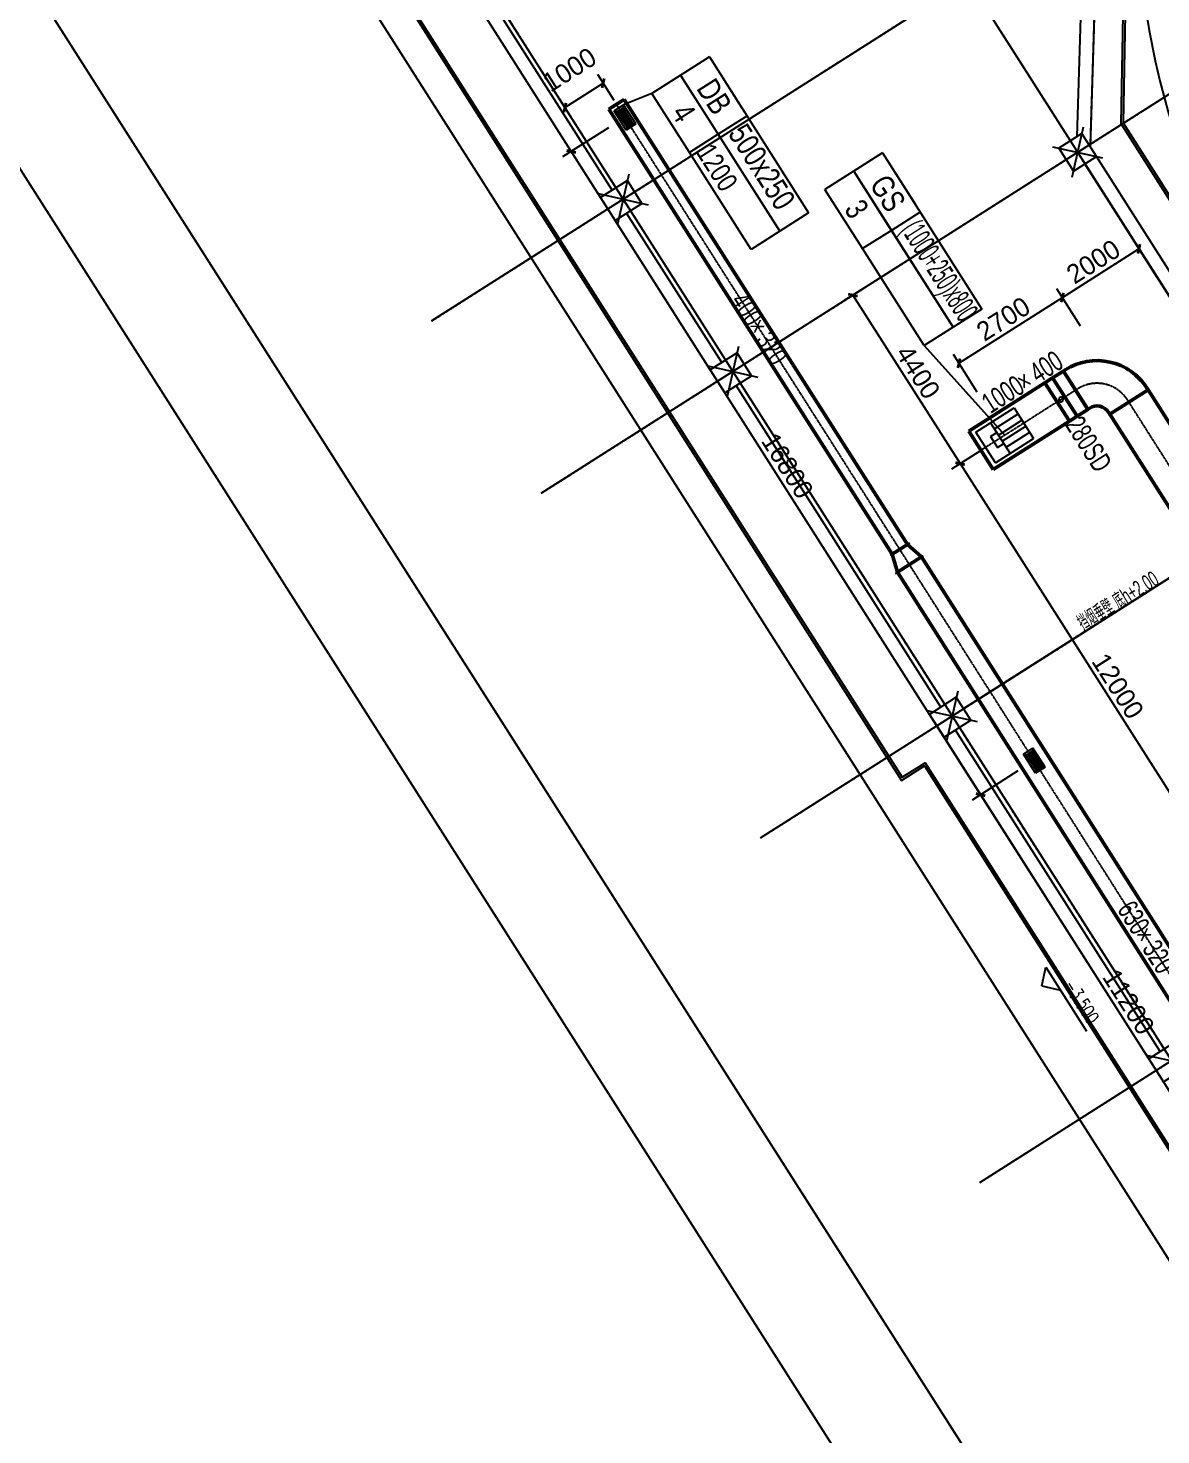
# Model space of a CAD drawing. Extents: x -314896780 to 410892, y -604568922 to 1555970.
# Drawn here: x 80263 to 105214, y 142473 to 173474 of the extents above; entities that cross this region are included whole.
import ezdxf
from ezdxf.xclip import XClip

# ---------------------------------------------------------------- set-up
doc = ezdxf.new("R2010")
doc.units = 0
doc.header["$LTSCALE"] = 10
doc.header["$MEASUREMENT"] = 0
doc.header["$XCLIPFRAME"] = 2
for name, pattern in [('DOTE', [2.42, 2, -0.2, 0.02, -0.2]), ('X-104 B0平面$0$DOTE', [2.42, 2, -0.2, 0.02, -0.2]), ('车库-B0$0$CENTER2', [1.125, 0.75, -0.125, 0.125, -0.125]), ('车库-B0$0$DASH', [0.35, 0.25, -0.1])]:
    doc.linetypes.add(name, pattern=pattern)
doc.layers.add('104-13 B0核心筒$0$04-不打印_辅助线', color=165, linetype='Continuous', plot=False)
doc.layers.add('X-104 B0平面$0$04-不打印_面积', color=5, linetype='Continuous', plot=False)
for name, color, linetype in [('104-13 B0核心筒$0$A_STR-砼墙', 51, 'Continuous'), ('104-13 B0核心筒$0$A_STR-砼柱', 51, 'Continuous'), ('A_AXIS-轴线', 36, 'DOTE'), ('X-104 B0平面$0$01-标注_标高', 200, 'Continuous'), ('X-104 B0平面$0$A-TECH_结构', 21, 'Continuous'), ('X-104 B0平面$0$A_AXIS-轴线', 36, 'X-104 B0平面$0$DOTE'), ('X-104 B0平面$0$A_STR-砼墙', 51, 'Continuous'), ('看线', 241, 'Continuous'), ('车库-B0$0$00-防烟分区', 5, 'Continuous'), ('车库-B0$0$DUCT-排烟中心线', 5, '车库-B0$0$CENTER2'), ('车库-B0$0$DUCT-排烟标注', 3, 'Continuous'), ('车库-B0$0$DUCT-排烟法兰', 4, 'Continuous'), ('车库-B0$0$DUCT-排烟阀门', 7, 'Continuous'), ('车库-B0$0$DUCT-排烟风口', 7, 'Continuous'), ('车库-B0$0$DUCT-排风中心线', 5, '车库-B0$0$CENTER2'), ('车库-B0$0$DUCT-排风标注', 3, 'Continuous'), ('车库-B0$0$DUCT-排风法兰', 2, 'Continuous'), ('车库-B0$0$DUCT-排风风口', 7, 'Continuous'), ('车库-B0$0$H-DIM-设备', 3, 'Continuous'), ('车库-B0$0$TH_DIM', 3, 'Continuous')]:
    doc.layers.add(name, color=color, linetype=linetype)
for name, color, linetype, lineweight in [('车库-B0$0$DUCT-排烟管', 2, 'Continuous', 50), ('车库-B0$0$DUCT-排烟管端线', 4, 'Continuous', 50), ('车库-B0$0$DUCT-排风管', 31, 'Continuous', 50), ('车库-B0$0$DUCT-排风管端线', 2, 'Continuous', 50)]:
    doc.layers.add(name, color=color, linetype=linetype, lineweight=lineweight)
doc.styles.add('X-104 B0平面$0$_TCH_DIM', font='SIMPLEX', dxfattribs={"bigfont": 'GBCBIG'})
doc.styles.add('车库-B0$0$GB-150', font='ros.shx', dxfattribs={"width": 0.8, "height": 500, "bigfont": 'jd.shx'})
doc.styles.add('车库-B0$0$HZF', font='ROS.shx', dxfattribs={"width": 0.7, "bigfont": 'JD.shx'})
doc.styles.add('车库-B0$0$ROS.JD_T3', font='ROS.shx', dxfattribs={"bigfont": 'JD.shx'})
doc.dimstyles.new('车库-B0$0$_TCH_ARCH&&150', dxfattribs={"dimtxt": 420, "dimasz": 150, "dimexe": 225, "dimexo": 300, "dimgap": 90, "dimtad": 1, "dimdec": 0, "dimzin": 0, "dimdsep": 46, "dimtxsty": '车库-B0$0$ROS.JD_T3', "dimblk": '车库-B0$0$_ArchTick', "dimcen": 0.09, "dimclrt": 7, "dimazin": 2, "dimtfac": 1, "dimtdec": 0, "dimtix": 1, "dimtmove": 2, "dimatfit": 3, "dimfxl": 0, "dimtolj": 1, "dimtzin": 0, "dimarcsym": 0})

# ---------------------------------------------------------------- blocks, each defined once
blk = doc.blocks.new('104 轴线')
for p, q in [((-287377, 164050), (-242241, 93088)), ((-292106, 145398), (-266371, 161767)), ((-294971, 159219), (-249835, 88258)), ((-289691, 141601), (-263956, 157970)), ((-284860, 134007), (-259125, 150376)), ((-280030, 126413), (-254295, 142782))]:
    blk.add_line(p, q)
at = {"layer": 'Defpoints'}
blk.add_lwpolyline([(13135, -2670), (19996, 9914), (18926, 200140), (-165691, 199501, 0.064843), (-234306, 190322, 0.064894), (-298282, 163874), (-300993, 152958), (-177498, -41043), (-162540, -55229), (-143745, -84755), (-123037, -89354), (13135, -2670)], format="xyb", close=True, dxfattribs=at)
blk = doc.blocks.new('_FZHK')
blk.add_lwpolyline([(-0.5, -0.5), (0.5, -0.5), (0.5, 0.5), (-0.5, 0.5)], close=True)
blk = doc.blocks.new('104-13 B0核心筒')
at = {"layer": '104-13 B0核心筒$0$04-不打印_辅助线'}
for p, q in [((12300, 8600), (13100, 9400)), ((12300, 9400), (13100, 8600)), ((7800, -400), (8600, 400)), ((7800, 400), (8600, -400)), ((12300, -400), (13100, 400)), ((12300, 400), (13100, -400)), ((21300, -400), (22100, 400)), ((21300, 400), (22100, -400)), ((30300, -400), (31100, 400))]:
    blk.add_line(p, q, dxfattribs=at)
at = {"layer": '104-13 B0核心筒$0$A_STR-砼墙'}
for p, q in [((12400, 9179), (4436, 14600)), ((12756, 9300), (4600, 14851)), ((21400, 9300), (13000, 9300)), ((21400, 9000), (13000, 9000)), ((7900, -100), (200, -100)), ((12400, -100), (8500, -100)), ((21400, -100), (13000, -100)), ((30400, -100), (22000, -100)), ((7900, -400), (200, -400)), ((12400, -400), (8500, -400)), ((21400, -400), (13000, -400)), ((30400, -400), (22000, -400))]:
    blk.add_line(p, q, dxfattribs=at)
at = {"layer": '104-13 B0核心筒$0$04-不打印_辅助线'}
ref = blk.add_blockref('104 轴线', (287656, 163437), dxfattribs=dict(at, rotation=57.54087654753761))
XClip(ref).set_block_clipping_path([(-308258.2439484803, 159880.9876684749), (-256882.7738956955, 79110.5487782021), (-223300.1845035219, 100471.3503204154), (-274675.6545563068, 181241.7892106881)])
at = {"layer": '104-13 B0核心筒$0$A_STR-砼柱'}
for p, xscale, yscale, zscale in [((12700, 9000), 600, 600, 600), ((12700, -50), 600.0000000000582, 700.0000000011642, 700.0000000011642), ((30700, -50), 600, 700.0000000012806, 700.0000000012806)]:
    blk.add_blockref('_FZHK', p, dxfattribs=dict(at, xscale=xscale, yscale=yscale, zscale=zscale))
at = {"layer": '104-13 B0核心筒$0$A_STR-砼柱', "rotation": 359.9999999999944}
for p, xscale, yscale, zscale in [((8200, -50), 600, 700.0000000012515, 700.0000000012515), ((21700, -50), 599.9999999967986, 699.9999999981374, 699.9999999981374)]:
    blk.add_blockref('_FZHK', p, dxfattribs=dict(at, xscale=xscale, yscale=yscale, zscale=zscale))
blk = doc.blocks.new('X-104 B0平面')
at = {"layer": 'X-104 B0平面$0$01-标注_标高'}
for p, q in [((102590, 152366), (102682, 152780)), ((102682, 152780), (103577, 151372)), ((102590, 152366), (103004, 152274))]:
    blk.add_line(p, q, dxfattribs=at)
at = {"layer": 'X-104 B0平面$0$04-不打印_面积', "color": 1}
for points in [[(119491, 126588), (136417, 137354), (137290, 143947), (121429, 152235), (117970, 150034), (104391, 171382), (104566, 180983), (101671, 185533), (87158, 176302), (99503, 156895), (100009, 157217)], [(119506, 126657), (136371, 137384), (137236, 143919), (121432, 152177), (117954, 149965), (104341, 171368), (104515, 180969), (101656, 185464), (87227, 176286), (99518, 156964), (100024, 157286)]]:
    blk.add_lwpolyline(points, close=True, dxfattribs=at)
at = {"layer": 'X-104 B0平面$0$A-TECH_结构'}
blk.add_arc((121942, 176440), 17250, 188.5553, 212.7365, dxfattribs=at)
at = {"layer": 'X-104 B0平面$0$A_AXIS-轴线'}
for p, q in [((103664, 170919), (103968, 180712)), ((103379, 170738), (107524, 173374))]:
    blk.add_line(p, q, dxfattribs=at)
at = {"layer": 'X-104 B0平面$0$A_STR-砼墙'}
blk.add_lwpolyline([(166590, 176619), (129202, 196081), (124261, 186590), (123240, 187122, 0.468265), (105289, 179286), (101633, 185034), (104164, 186644), (101481, 190863), (89841, 183459), (87650, 174225), (122929, 118760), (136345, 127294), (140666, 120501), (146994, 124527)], format="xyb", dxfattribs=at)
at = {"rotation": 302.4591234524621}
blk.add_blockref('104-13 B0核心筒', (88969, 176623), dxfattribs=at)
at = {"layer": 'X-104 B0平面$0$A_AXIS-轴线'}
blk.add_blockref('104 轴线', (381256, 21623), dxfattribs=at)
at = {"layer": 'X-104 B0平面$0$01-标注_标高', "color": 7, "style": 'X-104 B0平面$0$_TCH_DIM', "width": 0.705882}
blk.add_text('-3.500', height=297.5, rotation=302.4591, dxfattribs=at).set_placement((103060, 152382))
blk = doc.blocks.new('车库-B0$0$$风口$00000108')
for p, q in [((-250, 135), (-190, 75)), ((-250, -135), (-250, 135)), ((200, 25), (-190, 25)), ((250, 135), (200, 75)), ((250, 135), (250, -135)), ((-250, -135), (-190, -75)), ((250, -135), (-250, -135)), ((200, -25), (-190, -25)), ((200, -75), (250, -135))]:
    blk.add_line(p, q)
at = {"linetype": 'Continuous'}
blk.add_line((250, 135), (-250, 135), dxfattribs=at)
at = {"lineweight": 40}
for p, q in [((-190, 75), (200, 75)), ((-190, -75), (-190, 75)), ((200, 75), (200, -75)), ((-190, -75), (200, -75))]:
    blk.add_line(p, q, dxfattribs=at)
blk = doc.blocks.new('车库-B0$0$_ArchTick')
at = {"color": 0, "linetype": 'ByBlock', "const_width": 0.4}
blk.add_lwpolyline([(-0.5, -0.5), (0.5, 0.5)], dxfattribs=at)
blk = doc.blocks.new('*D1449')
at = {"layer": 'Defpoints', "color": 0}
for p in [(93303, 171440), (102319, 157264), (101243, 156580)]:
    blk.add_point(p, dxfattribs=at)
at = {"layer": '车库-B0$0$TH_DIM', "color": 0, "lineweight": -2}
for p, q in [((93050, 171279), (92037, 170635)), ((92227, 170755), (101243, 156580)), ((102066, 157103), (101054, 156459))]:
    blk.add_line(p, q, dxfattribs=at)
at = {"layer": '车库-B0$0$TH_DIM', "color": 0, "lineweight": -2, "xscale": 150, "yscale": 150, "zscale": 150}
for p, rotation in [((92227, 170755), 122.4591233926919), ((101243, 156580), 302.4591233926919)]:
    blk.add_blockref('车库-B0$0$_ArchTick', p, dxfattribs=dict(at, rotation=rotation))
at = {"layer": '车库-B0$0$TH_DIM', "color": 7, "insert": (96988, 163829), "char_height": 420, "attachment_point": 5, "rotation": 302.4591, "style": '车库-B0$0$ROS.JD_T3'}
blk.add_mtext('\\A1;16800', dxfattribs=at)
blk = doc.blocks.new('*D1450')
at = {"layer": 'Defpoints', "color": 0}
for p in [(102319, 157264), (108330, 147814), (107254, 147130)]:
    blk.add_point(p, dxfattribs=at)
at = {"layer": '车库-B0$0$TH_DIM', "color": 0, "lineweight": -2}
for p, q in [((102066, 157103), (101054, 156459)), ((101243, 156580), (107254, 147130)), ((108077, 147653), (107065, 147009))]:
    blk.add_line(p, q, dxfattribs=at)
at = {"layer": '车库-B0$0$TH_DIM', "color": 0, "lineweight": -2, "xscale": 150, "yscale": 150, "zscale": 150}
for p, rotation in [((101243, 156580), 122.4591233926919), ((107254, 147130), 302.4591233926919)]:
    blk.add_blockref('车库-B0$0$_ArchTick', p, dxfattribs=dict(at, rotation=rotation))
at = {"layer": '车库-B0$0$TH_DIM', "color": 7, "insert": (104502, 152016), "char_height": 420, "attachment_point": 5, "rotation": 302.4591, "style": '车库-B0$0$ROS.JD_T3'}
blk.add_mtext('\\A1;11200', dxfattribs=at)
blk = doc.blocks.new('*D1454')
at = {"layer": 'Defpoints', "color": 0}
for p in [(92929, 172260), (93333, 171624), (92490, 171088)]:
    blk.add_point(p, dxfattribs=at)
at = {"layer": '车库-B0$0$TH_DIM', "color": 0, "lineweight": -2}
for p, q in [((93172, 171878), (92809, 172449)), ((92086, 171723), (92929, 172260)), ((92329, 171341), (91965, 171913))]:
    blk.add_line(p, q, dxfattribs=at)
at = {"layer": '车库-B0$0$TH_DIM', "color": 0, "lineweight": -2, "xscale": 150, "yscale": 150, "zscale": 150}
for p, rotation in [((92929, 172260), 32.45912415704639), ((92086, 171723), 212.4591241570464)]:
    blk.add_blockref('车库-B0$0$_ArchTick', p, dxfattribs=dict(at, rotation=rotation))
at = {"layer": '车库-B0$0$TH_DIM', "color": 7, "insert": (92188, 172558), "char_height": 420, "attachment_point": 5, "rotation": 32.4591, "style": '车库-B0$0$ROS.JD_T3'}
blk.add_mtext('\\A1;1000', dxfattribs=at)
blk = doc.blocks.new('*D1460')
at = {"layer": 'Defpoints', "color": 0}
for p in [(101517, 164338), (107957, 154213), (107232, 153752)]:
    blk.add_point(p, dxfattribs=at)
at = {"layer": '车库-B0$0$TH_DIM', "color": 0, "lineweight": -2}
for p, q in [((101264, 164177), (100602, 163756)), ((100792, 163876), (107232, 153752)), ((107704, 154052), (107042, 153631))]:
    blk.add_line(p, q, dxfattribs=at)
at = {"layer": '车库-B0$0$TH_DIM', "color": 0, "lineweight": -2, "xscale": 150, "yscale": 150, "zscale": 150}
for p, rotation in [((100792, 163876), 122.4591234524626), ((107232, 153752), 302.4591234524626)]:
    blk.add_blockref('车库-B0$0$_ArchTick', p, dxfattribs=dict(at, rotation=rotation))
at = {"layer": '车库-B0$0$TH_DIM', "color": 7, "insert": (104265, 158975), "char_height": 420, "attachment_point": 5, "rotation": 302.4591, "style": '车库-B0$0$ROS.JD_T3'}
blk.add_mtext('\\A1;12000', dxfattribs=at)
blk = doc.blocks.new('*D1461')
at = {"layer": 'Defpoints', "color": 0}
for p in [(99156, 168051), (101517, 164338), (100792, 163876)]:
    blk.add_point(p, dxfattribs=at)
at = {"layer": '车库-B0$0$TH_DIM', "color": 0, "lineweight": -2}
for p, q in [((98903, 167890), (98240, 167468)), ((98430, 167589), (100792, 163876)), ((101264, 164177), (100602, 163756))]:
    blk.add_line(p, q, dxfattribs=at)
at = {"layer": '车库-B0$0$TH_DIM', "color": 0, "lineweight": -2, "xscale": 150, "yscale": 150, "zscale": 150}
for p, rotation in [((98430, 167589), 122.4591234524626), ((100792, 163876), 302.4591234524626)]:
    blk.add_blockref('车库-B0$0$_ArchTick', p, dxfattribs=dict(at, rotation=rotation))
at = {"layer": '车库-B0$0$TH_DIM', "color": 7, "insert": (99864, 165894), "char_height": 420, "attachment_point": 5, "rotation": 302.4591, "style": '车库-B0$0$ROS.JD_T3'}
blk.add_mtext('\\A1;4400', dxfattribs=at)
blk = doc.blocks.new('*D1462')
at = {"layer": 'Defpoints', "color": 0}
for p in [(103044, 167537), (103608, 166651), (101330, 165202)]:
    blk.add_point(p, dxfattribs=at)
at = {"layer": '车库-B0$0$TH_DIM', "color": 0, "lineweight": -2}
for p, q in [((103447, 166904), (102923, 167727)), ((100766, 166088), (103044, 167537)), ((101169, 165455), (100645, 166278))]:
    blk.add_line(p, q, dxfattribs=at)
at = {"layer": '车库-B0$0$TH_DIM', "color": 0, "lineweight": -2, "xscale": 150, "yscale": 150, "zscale": 150}
for p, rotation in [((103044, 167537), 32.45912345246425), ((100766, 166088), 212.4591234524642)]:
    blk.add_blockref('车库-B0$0$_ArchTick', p, dxfattribs=dict(at, rotation=rotation))
at = {"layer": '车库-B0$0$TH_DIM', "color": 7, "insert": (101744, 167066), "char_height": 420, "attachment_point": 5, "rotation": 32.4591, "style": '车库-B0$0$ROS.JD_T3'}
blk.add_mtext('\\A1;2700', dxfattribs=at)
blk = doc.blocks.new('*D1463')
at = {"layer": 'Defpoints', "color": 0}
for p in [(104732, 168610), (105295, 167724), (103608, 166651)]:
    blk.add_point(p, dxfattribs=at)
at = {"layer": '车库-B0$0$TH_DIM', "color": 0, "lineweight": -2}
for p, q in [((105134, 167977), (104611, 168800)), ((103044, 167537), (104732, 168610)), ((103447, 166904), (102923, 167727))]:
    blk.add_line(p, q, dxfattribs=at)
at = {"layer": '车库-B0$0$TH_DIM', "color": 0, "lineweight": -2, "xscale": 150, "yscale": 150, "zscale": 150}
for p, rotation in [((104732, 168610), 32.45912345246425), ((103044, 167537), 212.4591234524643)]:
    blk.add_blockref('车库-B0$0$_ArchTick', p, dxfattribs=dict(at, rotation=rotation))
at = {"layer": '车库-B0$0$TH_DIM', "color": 7, "insert": (103727, 168327), "char_height": 420, "attachment_point": 5, "rotation": 32.4591, "style": '车库-B0$0$ROS.JD_T3'}
blk.add_mtext('\\A1;2000', dxfattribs=at)
blk = doc.blocks.new('车库-B0$0$$风口$00000122')
for p, q in [((-250, -135), (-250, 135)), ((57.7, -135), (57.7, 135)), ((250, 135), (250, -135)), ((139.2, -48.6), (139.2, 48.6)), ((139.2, -48.6), (57.7, -48.6)), ((250, -135), (-250, -135))]:
    blk.add_line(p, q)
at = {"linetype": 'Continuous'}
for p, q in [((250, 135), (-250, 135)), ((57.7, 81), (-250, 81)), ((57.7, 27), (-250, 27)), ((139.2, 48.6), (57.7, 48.6)), ((57.7, -27), (-250, -27)), ((57.7, -81), (-250, -81))]:
    blk.add_line(p, q, dxfattribs=at)
blk = doc.blocks.new('车库-B0')
at = {"layer": '车库-B0$0$00-防烟分区', "color": 4, "linetype": '车库-B0$0$DASH', "const_width": 50}
blk.add_lwpolyline([(107956.5, 162981.3), (100866.8, 158476.4)], dxfattribs=at)
at = {"layer": '车库-B0$0$DUCT-排烟中心线'}
for p, q in [((102929.3, 165236.7), (101254, 164170.2)), ((103335.1, 165495), (103098.4, 165344.3)), ((103335.2, 165495.1), (103377.4, 165521.9)), ((104482, 165276.4), (104508.9, 165234.2)), ((110170.9, 156332.6), (104509, 165234.1))]:
    blk.add_line(p, q, dxfattribs=at)
blk.add_arc((103807, 164847.1), 800, 32.45912, 122.47956, dxfattribs=at)
at = {"layer": '车库-B0$0$DUCT-排烟法兰'}
for p, q in [((103050.6, 165942.1), (103619.8, 165047.9)), ((102644.8, 165683.9), (103214, 164789.7)), ((102813.7, 165791.4), (103382.9, 164897.2)), ((104061.7, 164949.7), (104956.1, 165518.6))]:
    blk.add_line(p, q, dxfattribs=at)
at = {"layer": '车库-B0$0$DUCT-排烟管'}
for p, q in [((103066.6, 165916.8), (102829.9, 165766.1)), ((103603.6, 165073.2), (103066.6, 165916.8)), ((103066.7, 165916.9), (103108.9, 165943.7)), ((102660.8, 165658.5), (100985.5, 164592)), ((103197.8, 164814.9), (102660.8, 165658.5)), ((102661, 165658.6), (102829.7, 165766)), ((102829.9, 165766.1), (103366.9, 164922.5)), ((104903.9, 165544.8), (104930.8, 165502.6)), ((104930.9, 165502.4), (104087.1, 164965.7)), ((110592.8, 156601), (104930.9, 165502.4)), ((103366.9, 164922.5), (103603.6, 165073.2)), ((103645.9, 165100.1), (103603.7, 165073.3)), ((104087, 164965.9), (104060.2, 165008.1)), ((104087.1, 164965.7), (109749, 156064.3)), ((101522.5, 163748.4), (103197.8, 164814.9)), ((103366.7, 164922.4), (103198, 164815)), ((100985.5, 164592), (101522.5, 163748.4))]:
    blk.add_line(p, q, dxfattribs=at)
for radius in [1300, 300]:
    blk.add_arc((103807, 164847.1), radius, 32.45912, 122.47956, dxfattribs=at)
at = {"layer": '车库-B0$0$DUCT-排烟管端线'}
for p, q in [((103066.7, 165916.9), (103603.7, 165073.3)), ((102661, 165658.6), (103198, 164815)), ((102829.7, 165766), (103366.7, 164922.4)), ((104930.8, 165502.6), (104087, 164965.9))]:
    blk.add_line(p, q, dxfattribs=at)
at = {"layer": '车库-B0$0$DUCT-排烟阀门'}
for p, q in [((102940.1, 165243.5), (103087.7, 165337.5)), ((102964.7, 165299.8), (102964, 165293.6)), ((102964, 165293.6), (102964, 165287.3)), ((102964, 165287.3), (102964.8, 165281.1)), ((102966.3, 165305.9), (102964.7, 165299.8)), ((102964.8, 165281.1), (102966.3, 165275)), ((102968.6, 165311.7), (102966.3, 165305.9)), ((102966.3, 165275), (102968.7, 165269.2)), ((102971.6, 165317.2), (102968.6, 165311.7)), ((102968.7, 165269.2), (102971.7, 165263.7)), ((102975.3, 165322.3), (102971.6, 165317.2)), ((102971.7, 165263.7), (102975.4, 165258.6)), ((102979.6, 165326.9), (102975.3, 165322.3)), ((102975.4, 165258.6), (102979.7, 165254)), ((102984.4, 165330.9), (102979.6, 165326.9)), ((102979.7, 165254), (102984.5, 165250)), ((102989.7, 165334.3), (102984.4, 165330.9)), ((102984.5, 165250), (102989.8, 165246.7)), ((102995.4, 165337), (102989.7, 165334.3)), ((102989.8, 165246.7), (102995.5, 165244)), ((103001.4, 165338.9), (102995.4, 165337)), ((102995.5, 165244), (103001.5, 165242.1)), ((103007.5, 165340.1), (103001.4, 165338.9)), ((103001.5, 165242.1), (103007.7, 165240.9)), ((103013.8, 165340.5), (103007.5, 165340.1)), ((103007.7, 165240.9), (103013.9, 165240.5)), ((103020.1, 165340.1), (103013.8, 165340.5)), ((103013.9, 165240.5), (103020.2, 165240.9)), ((103026.2, 165339), (103020.1, 165340.1)), ((103020.2, 165240.9), (103026.4, 165242.1)), ((103032.2, 165337), (103026.2, 165339)), ((103026.4, 165242.1), (103032.3, 165244)), ((103037.9, 165334.4), (103032.2, 165337)), ((103032.3, 165244), (103038, 165246.7)), ((103043.2, 165331), (103037.9, 165334.4)), ((103038, 165246.7), (103043.3, 165250.1)), ((103048, 165327), (103043.2, 165331)), ((103043.3, 165250.1), (103048.1, 165254.1)), ((103052.4, 165322.4), (103048, 165327)), ((103048.1, 165254.1), (103052.4, 165258.7)), ((103056.1, 165317.4), (103052.4, 165322.4)), ((103052.4, 165258.7), (103056.1, 165263.8)), ((103059.1, 165311.9), (103056.1, 165317.4)), ((103056.1, 165263.8), (103059.1, 165269.3)), ((103061.4, 165306), (103059.1, 165311.9)), ((103059.1, 165269.3), (103061.4, 165275.1)), ((103063, 165299.9), (103061.4, 165306)), ((103061.4, 165275.1), (103063, 165281.2)), ((103063.8, 165293.7), (103063, 165299.9)), ((103063, 165281.2), (103063.8, 165287.4)), ((103063.8, 165287.4), (103063.8, 165293.7))]:
    blk.add_line(p, q, dxfattribs=at)
at = {"layer": '车库-B0$0$DUCT-排风中心线'}
for p, q in [((99462.5, 161988.5), (93226, 171793.2)), ((99677.3, 161650.8), (99462.6, 161988.3)), ((113458.4, 139956.2), (99677.4, 161650.6))]:
    blk.add_line(p, q, dxfattribs=at)
at = {"layer": '车库-B0$0$DUCT-排风法兰'}
for p, q in [((99673.5, 162122.6), (99251.6, 161854.2)), ((99369.4, 161454.8), (99985.3, 161846.6))]:
    blk.add_line(p, q, dxfattribs=at)
at = {"layer": '车库-B0$0$DUCT-排风管'}
for p, q in [((93394.8, 171900.6), (93057.2, 171685.9)), ((99631.3, 162095.8), (93394.8, 171900.6)), ((93057.2, 171685.9), (99293.7, 161881.1)), ((99293.7, 161881.1), (99631.3, 162095.8)), ((99411.5, 161481.7), (99293.9, 161881)), ((99943.1, 161819.9), (99631.4, 162095.6)), ((99943.3, 161819.5), (99411.5, 161481.7)), ((113724.3, 140125.1), (99943.3, 161819.5)), ((99411.5, 161481.7), (113192.5, 139787.3))]:
    blk.add_line(p, q, dxfattribs=at)
at = {"layer": '车库-B0$0$DUCT-排风管端线'}
for p, q in [((99631.4, 162095.6), (99293.9, 161881)), ((99411.5, 161481.7), (99943.1, 161819.9))]:
    blk.add_line(p, q, dxfattribs=at)
at = {"layer": '车库-B0$0$H-DIM-设备'}
for p, q in [((95268.2, 172840.4, 2700), (94002.5, 172035.4, 2700)), ((95268.2, 172840.4, 2700), (95992.7, 171701.4, 2700)), ((95268.2, 172840.4, 2700), (97455.3, 169401.9, 2700)), ((95359.9, 171298.8, 2700), (94635.3, 172437.9, 2700)), ((94635.3, 172437.9, 2700), (96822.5, 168999.4, 2700)), ((94002.5, 172035.4, 2700), (93379.5, 171784.8, 5300)), ((94727, 170896.3, 2700), (94002.5, 172035.4, 2700)), ((96097.1, 171537.2, 2700), (95464.3, 171134.6, 2700)), ((95464.3, 171134.6, 2700), (94831.5, 170732.1, 2700)), ((96822.5, 168999.4, 2700), (95359.9, 171298.8, 2700)), ((96189.7, 168596.8, 2700), (94727, 170896.3, 2700)), ((99080.9, 170722.8), (97815.2, 169917.7)), ((99080.9, 170722.8), (99805.4, 169583.7)), ((99080.9, 170722.8), (101268, 167284.2)), ((99172.6, 169181.2), (98448, 170320.3)), ((98448, 170320.3), (100635.2, 166881.7)), ((98539.7, 168778.6), (97815.2, 169917.7)), ((97455.3, 169401.9, 2700), (96822.5, 168999.4, 2700)), ((97455.3, 169401.9, 2700), (96822.5, 168999.4, 2700)), ((99909.9, 169419.5), (99277, 169017)), ((96822.5, 168999.4, 2700), (96189.7, 168596.8, 2700)), ((99277, 169017), (98644.2, 168614.4)), ((100635.2, 166881.7), (99172.6, 169181.2)), ((100002.4, 166479.2), (98539.7, 168778.6)), ((101268, 167284.2), (100635.2, 166881.7)), ((100635.2, 166881.7), (100002.4, 166479.2)), ((100002.4, 166479.2), (101775.1, 164502, 2600))]:
    blk.add_line(p, q, dxfattribs=at)
at = {"layer": '车库-B0$0$DUCT-排烟风口', "xscale": 2, "yscale": 2.962962962962963, "rotation": 212.4795616665009}
blk.add_blockref('车库-B0$0$$风口$00000122', (101775.1, 164502, 2600), dxfattribs=at)
at = {"layer": '车库-B0$0$DUCT-排风风口', "yscale": 0.9259259259259259}
for p, rotation in [((93408.2, 171506.8, 2600), 302.4591233926916), ((102424.7, 157331.3, 2600), 302.4591233926917)]:
    blk.add_blockref('车库-B0$0$$风口$00000108', p, dxfattribs=dict(at, rotation=rotation))
at = {"layer": '车库-B0$0$00-防烟分区', "color": 4, "linetype": '车库-B0$0$DASH', "style": '车库-B0$0$HZF', "width": 0.6}
blk.add_text('挡烟垂壁 底h+2.00', height=350, rotation=31.86376, dxfattribs=at).set_placement((103510.7, 160179.1, -4125))
at = {"layer": '车库-B0$0$DUCT-排烟标注', "style": '车库-B0$0$HZF', "width": 0.7}
for s, height, rotation, p in [('400', 450, 32.47956, (102511.9, 165635.7, 500)), ('×', 446.5, 32.47956, (102217.4, 165448.2, 500)), ('1000', 450, 32.47956, (101458.1, 164964.9, 500)), ('280SD', 450, 302.47956, (103092.9, 164729.4, -2200))]:
    blk.add_text(s, height=height, rotation=rotation, dxfattribs=at).set_placement(p)
at = {"layer": '车库-B0$0$DUCT-排风标注', "style": '车库-B0$0$HZF', "width": 0.7}
for s, height, rotation, p in [('400', 450, 302.45912, (95716.5, 167458.5, 5400)), ('×', 446.5, 302.45912, (96078.8, 166888.9, 5400)), ('320', 450, 302.45912, (96266.2, 166594.3, 5400)), ('630', 450, 302.42505, (104238.2, 154051.3, 5400)), ('×', 446.5, 302.42505, (104600.1, 153481.5, 5400)), ('320', 450, 302.42505, (104787.4, 153186.8, 5400))]:
    blk.add_text(s, height=height, rotation=rotation, dxfattribs=at).set_placement(p)
at = {"layer": '车库-B0$0$H-DIM-设备', "style": '车库-B0$0$GB-150'}
for s, height, width, p in [('DB', 500, 0.8, (94969.4, 172146.1, 2700)), ('4', 500, 0.8, (94412.7, 171599.1, 2700)), ('500x250', 500, 0.8, (95666.2, 171149.7, 2700)), ('1200', 450, 0.8, (94965.2, 170735.8, 2700)), ('GS', 500, 0.8, (98782.1, 170028.4)), ('3', 500, 0.8, (98225.4, 169481.5)), ('(1000+250)x800', 500, 0.5, (99478.9, 169032))]:
    blk.add_text(s, height=height, rotation=302.45912, dxfattribs=dict(at, width=width)).set_placement(p)
at = {"layer": '车库-B0$0$TH_DIM'}
dim = blk.add_linear_dim(base=(92929.4, 172259.5), p1=(92489.6, 171087.8), p2=(93333.3, 171624.5), angle=32.45912, text='1000', dimstyle='车库-B0$0$_TCH_ARCH&&150', dxfattribs=at)
dim.commit()
dim.dimension.update_dxf_attribs({"geometry": '*D1454', "text_midpoint": (92188.2, 172557.9), "dimtype": 161})
for p1, p2, distance, text, picture, middle in [((93302.8, 171439.7), (102319.3, 157264.3), -1275, '16800', '*D1449', (96988.3, 163828.7)), ((99155.8, 168050.5), (101517.2, 164338.1), -860, '4400', '*D1461', (99864, 165893.7)), ((101517.2, 164338.1), (107957.3, 154213.2), -860, '12000', '*D1460', (104264.7, 158975)), ((102319.3, 157264.3), (108330.3, 147814), -1275, '11200', '*D1450', (104502.1, 152015.8))]:
    dim = blk.add_aligned_dim(p1=p1, p2=p2, distance=distance, text=text, dimstyle='车库-B0$0$_TCH_ARCH&&150', dxfattribs=at)
    dim.commit()
    dim.dimension.update_dxf_attribs({"geometry": picture, "text_midpoint": middle})
for base, p1, p2, text, picture, middle in [((104731.7, 168610.4), (103607.9, 166650.7), (105295.5, 167724.1), '2000', '*D1463', (103726.9, 168326.9)), ((103044.2, 167537), (101329.7, 165201.6), (103607.9, 166650.7), '2700', '*D1462', (101744, 167065.6))]:
    dim = blk.add_linear_dim(base=base, p1=p1, p2=p2, angle=32.45912, text=text, dimstyle='车库-B0$0$_TCH_ARCH&&150', override={"dimgap": 0}, dxfattribs=at)
    dim.commit()
    dim.dimension.update_dxf_attribs({"geometry": picture, "text_midpoint": middle, "dimtype": 161, "text_rotation": 32.45912})

msp = doc.modelspace()

# ---------------------------------------------------------------- block references
at = {"layer": 'A_AXIS-轴线'}
msp.add_blockref('104 轴线', (381256, 21623), dxfattribs=at)
at = {"layer": '看线'}
for name in ['车库-B0', 'X-104 B0平面']:
    msp.add_blockref(name, (0, 0), dxfattribs=at)

doc.saveas('drawing.dxf')
